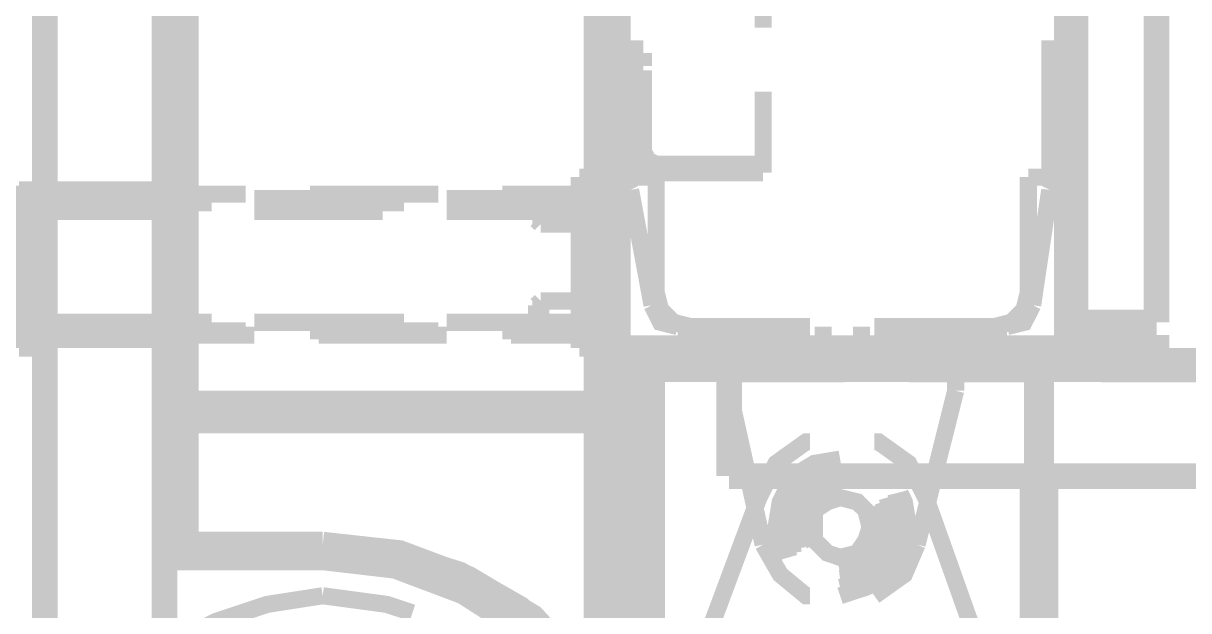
# Model space of a CAD drawing. Extents: x 0.1 to 11.6, y 0.3 to 16.2.
# Drawn here: x 8.0183 to 8.4725, y 7.8359 to 8.065 of the extents above; entities that cross this region are included whole.
import ezdxf

# ---------------------------------------------------------------- set-up
doc = ezdxf.new("R2010")
doc.units = 0
doc.header["$MEASUREMENT"] = 0

msp = doc.modelspace()

# ---------------------------------------------------------------- linework, layer by layer
at = {"color": 0}
for points, const_width in [([(8.02669, 5.91667), (8.02669, 9.22835)], 0.01), ([(8.24164, 7.80664), (8.24164, 8.79167)], 0.01), ([(8.07335, 7.86165), (8.07335, 8.73665)], 0.01), ([(8.08165, 7.86165), (8.08165, 8.73665)], 0.01), ([(8.25, 7.93832), (8.25, 8.65831)], 0.01), ([(8.42503, 7.93832), (8.42503, 8.65831)], 0.01), ([(8.42833, 8.65001), (8.42833, 7.94835)], 0.01), ([(8.46001, 8.65001), (8.46001, 7.94835)], 0.01), ([(8.30664, 8.06332), (8.30664, 8.11333)], 0.00667), ([(8.24333, 8.05832), (8.24333, 8.00499)], 0.00667), ([(8.25499, 8.05832), (8.25499, 8.00499)], 0.00667), ([(8.25667, 8.05832), (8.25667, 8.00499)], 0.00667), ([(8.41835, 8.05832), (8.41835, 8.00499)], 0.00667), ([(8.25499, 8.05003), (8.25667, 8.05003)], 0.00667), ([(8.25999, 8.04833), (8.25999, 8.05003), (8.25667, 8.05003)], 0.00667), ([(8.25999, 8.01497), (8.25999, 8.04665)], 0.00667), ([(8.25499, 8.03999), (8.25, 8.03999)], 0.00667), ([(8.30664, 8.00667), (8.30664, 8.03836)], 0.00667), ([(8.25999, 8.01497), (8.26167, 8.01167), (8.26497, 8.00999)], 0.00667), ([(8.26497, 8.00999), (8.30501, 8.00999)], 0.00667), ([(8.30664, 8.00836), (8.30664, 8.00999), (8.30501, 8.00999)], 0.00667), ([(8.24333, 8.00499), (8.23503, 8.00499)], 0.00667), ([(8.23503, 8.00499), (8.23503, 7.93832)], 0.00667), ([(8.25, 8.00499), (8.24333, 8.00499)], 0.00667), ([(8.24501, 7.93832), (8.24501, 8.00499)], 0.00667), ([(8.25499, 8), (8.25331, 8.00331), (8.25, 8.00499)], 0.00667), ([(8.25, 8.00499), (8.25168, 8.00499)], 0.00667), ([(8.25667, 8.00499), (8.25, 8.00499)], 0.00667), ([(8.25499, 8.00499), (8.25, 8.00499)], 0.00667), ([(8.25499, 8), (8.25331, 8.00331), (8.25, 8.00499)], 0.00667), ([(8.30664, 8.00667), (8.25499, 8.00667)], 0.00667), ([(8.26497, 8.00499), (8.25667, 8.00499)], 0.00667), ([(8.26497, 8.00499), (8.26497, 7.96001)], 0.00667), ([(8.41835, 8.00499), (8.41, 8.00499)], 0.00667), ([(8.41, 8.00499), (8.41, 7.96001)], 0.00667), ([(8.42333, 8.00499), (8.41997, 8.00331), (8.41835, 8)], 0.00667), ([(8.42503, 8.00499), (8.41835, 8.00499)], 0.00667), ([(8.42333, 8.00499), (8.41997, 8.00331), (8.41835, 8)], 0.00667), ([(8.42333, 8.00499), (8.42503, 8.00499)], 0.00667), ([(8.02333, 8), (8.01665, 8)], 0.00667), ([(8.01665, 8), (8.01665, 7.93832)], 0.00667), ([(8.02333, 8), (8.02333, 7.93832)], 0.00667), ([(8.07335, 7.99832), (8.02669, 7.99832)], 0.01), ([(8.25, 8), (8.24333, 8)], 0.00667), ([(8.24333, 8), (8.24333, 7.93832)], 0.00667), ([(8.25499, 8), (8.26335, 7.95503)], 0.00667), ([(8.41168, 7.95503), (8.41835, 8)], 0.00667), ([(8.02669, 7.99832), (7.97168, 7.99832)], 0.00667), ([(8.08165, 7.99669), (8.02333, 7.99669)], 0.00667), ([(8.09169, 7.99501), (8.04167, 7.99501)], 0.00667), ([(8.10499, 7.99832), (8.07335, 7.99832)], 0.00667), ([(8.15831, 7.99669), (8.10835, 7.99669)], 0.00667), ([(8.16667, 7.99501), (8.11664, 7.99501)], 0.00667), ([(8.18001, 7.99832), (8.12999, 7.99832)], 0.00667), ([(8.24333, 7.99669), (8.18332, 7.99669)], 0.00667), ([(8.23503, 7.99501), (8.19168, 7.99501)], 0.00667), ([(8.23503, 7.99832), (8.20503, 7.99832)], 0.00667), ([(8.22, 7.99669), (8.21832, 7.99501)], 0.00667), ([(8.22, 7.99669), (8.21832, 7.99501)], 0.00667), ([(8.21832, 7.98833), (8.21832, 7.99501)], 0.00667), ([(8.22, 7.99669), (8.22, 7.98665)], 0.00667), ([(8.24501, 7.99669), (8.22, 7.99669)], 0.00667), ([(8.24501, 7.99669), (8.22, 7.99669)], 0.00667), ([(8.24501, 7.99669), (8.23503, 7.99669)], 0.00667), ([(8.01665, 7.99164), (7.97168, 7.99164)], 0.00667), ([(8.08165, 7.99164), (8.02333, 7.99164)], 0.00667), ([(8.15831, 7.99164), (8.10835, 7.99164)], 0.00667), ([(8.24333, 7.99164), (8.18332, 7.99164)], 0.00667), ([(8.21832, 7.98833), (8.22, 7.98665)], 0.00667), ([(8.21832, 7.98833), (8.22, 7.98665)], 0.00667), ([(8.22, 7.98665), (8.24501, 7.98665)], 0.00667), ([(8.22, 7.98665), (8.24501, 7.98665)], 0.00667), ([(8.24501, 7.98665), (8.23503, 7.98665)], 0.00667), ([(8.42503, 7.97331), (8.42833, 7.97331)], 0.01), ([(8.42503, 7.93832), (8.42503, 7.97331)], 0.01), ([(8.42833, 7.97331), (8.42833, 7.94667)], 0.01), ([(8.26497, 7.96001), (8.26665, 7.95335), (8.27165, 7.94835), (8.27832, 7.94667)], 0.00667), ([(8.39665, 7.94667), (8.40332, 7.94835), (8.40831, 7.95335), (8.41, 7.96001)], 0.00667), ([(8.22, 7.95665), (8.21832, 7.95503)], 0.00667), ([(8.22, 7.95665), (8.21832, 7.95503)], 0.00667), ([(8.21832, 7.94997), (8.21832, 7.95503)], 0.00667), ([(8.22, 7.95665), (8.22, 7.94835)], 0.00667), ([(8.24501, 7.95665), (8.22, 7.95665)], 0.00667), ([(8.24501, 7.95665), (8.22, 7.95665)], 0.00667), ([(8.24501, 7.95665), (8.23503, 7.95665)], 0.00667), ([(8.26335, 7.95503), (8.26665, 7.94835), (8.27333, 7.94667)], 0.00667), ([(8.26335, 7.95503), (8.26665, 7.94835), (8.27333, 7.94667)], 0.00667), ([(8.40169, 7.94667), (8.40831, 7.94835), (8.41168, 7.95503)], 0.00667), ([(8.40169, 7.94667), (8.40831, 7.94835), (8.41168, 7.95503)], 0.00667), ([(8.21832, 7.94997), (8.22, 7.94835)], 0.00667), ([(8.21832, 7.94997), (8.22, 7.94835)], 0.00667), ([(8.46001, 7.94835), (8.42833, 7.94835)], 0.01), ([(7.97168, 7.94835), (8.01665, 7.94835)], 0.00667), ([(8.02669, 7.94499), (7.97168, 7.94499)], 0.00667), ([(8.02333, 7.94835), (8.08165, 7.94835)], 0.00667), ([(8.07335, 7.94499), (8.02669, 7.94499)], 0.01), ([(8.02669, 7.94336), (8.07335, 7.94336)], 0.01), ([(8.09169, 7.94835), (8.04167, 7.94835)], 0.00667), ([(8.10499, 7.94499), (8.07335, 7.94499)], 0.00667), ([(8.10835, 7.94835), (8.15831, 7.94835)], 0.00667), ([(8.16667, 7.94835), (8.11664, 7.94835)], 0.00667), ([(8.18001, 7.94499), (8.12999, 7.94499)], 0.00667), ([(8.18332, 7.94835), (8.24333, 7.94835)], 0.00667), ([(8.23503, 7.94835), (8.19168, 7.94835)], 0.00667), ([(8.23503, 7.94499), (8.20503, 7.94499)], 0.00667), ([(8.22, 7.94835), (8.24501, 7.94835)], 0.00667), ([(8.22, 7.94835), (8.24501, 7.94835)], 0.00667), ([(8.24501, 7.94667), (8.23503, 7.94667)], 0.00667), ([(8.27333, 7.94667), (8.32497, 7.94667)], 0.00667), ([(8.27832, 7.94667), (8.27832, 7.93832)], 0.00667), ([(8.28331, 7.94667), (8.28331, 7.93832)], 0.00667), ([(8.29167, 7.93832), (8.29167, 7.94667)], 0.00667), ([(8.30165, 7.94667), (8.30165, 7.93832)], 0.00667), ([(8.31168, 7.93832), (8.31168, 7.94667)], 0.00667), ([(8.33003, 7.93832), (8.33003, 7.94667)], 0.00667), ([(8.345, 7.94667), (8.345, 7.93832)], 0.00667), ([(8.34999, 7.94667), (8.40169, 7.94667)], 0.00667), ([(8.36333, 7.94667), (8.36333, 7.93832)], 0.00667), ([(8.37332, 7.93832), (8.37332, 7.94667)], 0.00667), ([(8.38336, 7.94667), (8.38336, 7.93832)], 0.00667), ([(8.39165, 7.93832), (8.39165, 7.94667)], 0.00667), ([(8.39665, 7.93832), (8.39665, 7.94667)], 0.00667), ([(8.42833, 7.94667), (8.43001, 7.94336), (8.43332, 7.94336)], 0.01), ([(8.43332, 7.94336), (8.46001, 7.94336)], 0.01), ([(8.46001, 7.94336), (8.46001, 7.93832)], 0.01), ([(8.02333, 7.94336), (8.02669, 7.94336)], 0.00667), ([(8.07335, 7.94336), (8.10835, 7.94336)], 0.00667), ([(8.13336, 7.94336), (8.18332, 7.94336)], 0.00667), ([(8.20833, 7.94336), (8.24333, 7.94336)], 0.00667), ([(8.46001, 7.94336), (8.46001, 7.93832)], 0.00667), ([(8.02333, 7.93832), (8.01665, 7.93832)], 0.00667), ([(8.24501, 7.93832), (8.23503, 7.93832)], 0.00667), ([(8.24501, 7.93832), (8.25, 7.93832)], 0.00667), ([(8.42503, 7.93832), (8.25, 7.93832)], 0.01), ([(8.25, 7.79665), (8.25, 7.93832)], 0.01), ([(8.25836, 7.93832), (8.25836, 7.93001)], 0.01), ([(8.26833, 7.93832), (8.26833, 7.93001)], 0.00667), ([(8.285, 7.93001), (8.285, 7.93832)], 0.00667), ([(8.29335, 7.93001), (8.29335, 7.93832)], 0.01), ([(8.29833, 7.93832), (8.29833, 7.93001)], 0.00667), ([(8.30003, 7.93001), (8.30003, 7.93832)], 0.00667), ([(8.30165, 7.93832), (8.30165, 7.93001)], 0.00667), ([(8.31168, 7.93001), (8.31168, 7.93832)], 0.00667), ([(8.315, 7.93001), (8.315, 7.93832)], 0.00667), ([(8.36003, 7.93832), (8.36003, 7.93001)], 0.00667), ([(8.36333, 7.93832), (8.36333, 7.93001)], 0.00667), ([(8.37332, 7.93001), (8.37332, 7.93832)], 0.00667), ([(8.37332, 7.93832), (8.37332, 7.93001)], 0.00667), ([(8.37668, 7.93001), (8.37668, 7.93832)], 0.00667), ([(8.38167, 7.93001), (8.38167, 7.93832)], 0.01), ([(8.38997, 7.93001), (8.38997, 7.93832)], 0.00667), ([(8.405, 7.93001), (8.405, 7.93832)], 0.00667), ([(8.41667, 7.93832), (8.41667, 7.93001)], 0.01), ([(8.46001, 7.93832), (8.42503, 7.93832)], 0.01), ([(8.25836, 7.77333), (8.25836, 7.93001)], 0.01), ([(8.25836, 7.93001), (8.29335, 7.93001)], 0.01), ([(8.26335, 7.75331), (8.26335, 7.93001)], 0.01), ([(8.38167, 7.93001), (8.29335, 7.93001)], 0.01), ([(8.29335, 7.93001), (8.29335, 7.88835)], 0.01), ([(9.24164, 7.93001), (8.38167, 7.93001)], 0.01), ([(8.38167, 7.93001), (8.41667, 7.93001)], 0.01), ([(8.45167, 7.93001), (8.45167, 7.93332)], 0.01), ([(8.54833, 7.93332), (8.45167, 7.93332)], 0.01), ([(8.54833, 7.93001), (8.45167, 7.93001)], 0.01), ([(8.33832, 7.92833), (8.29335, 7.92833)], 0.00667), ([(8.41336, 7.92833), (8.36333, 7.92833)], 0.00667), ([(8.38167, 7.93001), (8.38167, 7.92165)], 0.00667), ([(8.41168, 7.88835), (8.41168, 7.93001)], 0.00667), ([(8.41667, 7.88835), (8.41667, 7.93001)], 0.00667), ([(8.49001, 7.92833), (8.43832, 7.92833)], 0.00667), ([(8.08333, 7.91), (8.08333, 7.91667)], 0.01), ([(8.24001, 7.91667), (8.08333, 7.91667)], 0.01), ([(8.24001, 7.91), (8.24001, 7.91667)], 0.01), ([(8.30664, 7.86165), (8.29335, 7.92165)], 0.00667), ([(8.38167, 7.92165), (8.36664, 7.86165)], 0.00667), ([(8.09169, 7.91), (8.09169, 7.91667)], 0.00667), ([(8.23167, 7.91667), (8.23167, 7.91)], 0.00667), ([(8.24001, 7.91), (8.08333, 7.91)], 0.01), ([(8.32497, 7.90169), (8.32335, 7.90169), (8.31168, 7.89333), (8.30501, 7.87999)], 0.00667), ([(8.37001, 7.87999), (8.36333, 7.89333), (8.35167, 7.90169), (8.34999, 7.90169)], 0.00667), ([(8.33664, 7.89501), (8.32667, 7.89333), (8.31836, 7.88835), (8.31332, 7.87831), (8.31168, 7.86833), (8.31332, 7.85835), (8.315, 7.85667)], 0.00667), ([(8.33664, 7.89333), (8.32497, 7.88997), (8.31668, 7.88167), (8.31332, 7.86833), (8.31668, 7.85667)], 0.00667), ([(8.29335, 7.88835), (9.24164, 7.88835)], 0.01), ([(8.29335, 7.88997), (8.33832, 7.88997)], 0.00667), ([(8.33664, 7.88997), (8.32667, 7.88667), (8.31836, 7.87999), (8.31668, 7.86833), (8.31836, 7.85835)], 0.00667), ([(8.33664, 7.88835), (8.32835, 7.88499), (8.31999, 7.87831), (8.31836, 7.86833), (8.31999, 7.86003)], 0.00667), ([(8.36333, 7.88997), (8.41336, 7.88997)], 0.00667), ([(8.41168, 7.62332), (8.41168, 7.88835)], 0.01), ([(8.41667, 7.62332), (8.41667, 7.88835)], 0.01), ([(8.43832, 7.88997), (8.49001, 7.88997)], 0.00667), ([(8.33664, 7.88167), (8.33003, 7.87999), (8.32667, 7.875), (8.32335, 7.86833), (8.32667, 7.86165)], 0.00667), ([(8.33664, 7.88336), (8.33003, 7.88167), (8.32497, 7.87668), (8.32335, 7.86833), (8.32497, 7.86165)], 0.00667), ([(8.33664, 7.845), (8.34999, 7.84831), (8.35835, 7.85667), (8.36165, 7.86833), (8.35835, 7.88167)], 0.00667), ([(8.33664, 7.84169), (8.34668, 7.845), (8.35667, 7.84999), (8.36165, 7.85835), (8.36333, 7.86833), (8.36165, 7.87831), (8.36003, 7.88167)], 0.00667), ([(8.28331, 7.82167), (8.30501, 7.87999)], 0.00667), ([(8.33664, 7.84831), (8.34831, 7.84999), (8.35499, 7.85835), (8.35835, 7.86833), (8.35499, 7.87999)], 0.00667), ([(8.33664, 7.84999), (8.34668, 7.85167), (8.35335, 7.86003), (8.35667, 7.86833), (8.35335, 7.87831)], 0.00667), ([(8.37001, 7.87999), (8.38835, 7.82835)], 0.00667), ([(8.33664, 7.85499), (8.345, 7.85667), (8.34999, 7.86165), (8.35167, 7.86833), (8.34999, 7.87668)], 0.00667), ([(8.33664, 7.85499), (8.34332, 7.85667), (8.34831, 7.86165), (8.34999, 7.86833), (8.34831, 7.875)], 0.00667), ([(8.07335, 7.86165), (8.13499, 7.86165)], 0.01), ([(8.07335, 7.86165), (8.07335, 7.85667)], 0.01), ([(8.23167, 7.81836), (8.21164, 7.83664), (8.18832, 7.84999), (8.16168, 7.85835), (8.13499, 7.86165)], 0.01), ([(8.13499, 7.60167), (8.16499, 7.60499), (8.19168, 7.61501), (8.21669, 7.62999), (8.23665, 7.65001), (8.25331, 7.67503), (8.26167, 7.70167), (8.26497, 7.73167), (8.26167, 7.75999), (8.25331, 7.78836), (8.23665, 7.81168), (8.21669, 7.83333), (8.19168, 7.84831), (8.16499, 7.85835), (8.13499, 7.86165)], 0.01), ([(8.30664, 7.86165), (8.31332, 7.84999), (8.32335, 7.84169), (8.32497, 7.84169)], 0.00667), ([(8.34999, 7.84169), (8.36165, 7.84999), (8.36664, 7.86165)], 0.00667), ([(8.07335, 7.76167), (8.07335, 7.85667)], 0.01), ([(8.07335, 7.85667), (8.13499, 7.85667)], 0.01), ([(8.13499, 7.60667), (8.16336, 7.61003), (8.19, 7.61833), (8.21332, 7.63336), (8.23335, 7.65332), (8.24832, 7.67665), (8.25667, 7.70335), (8.25999, 7.73167), (8.25667, 7.75836), (8.24832, 7.785), (8.23335, 7.80832), (8.21332, 7.82835), (8.19, 7.84332), (8.16336, 7.85335), (8.13499, 7.85667)], 0.01), ([(8.13499, 7.84169), (8.11333, 7.83832), (8.09332, 7.83165), (8.07335, 7.82167)], 0.00667), ([(8.16997, 7.83501), (8.16, 7.83832), (8.13499, 7.84169)], 0.00667)]:
    msp.add_lwpolyline(points, dxfattribs=dict(at, const_width=const_width))
at = {"color": 0, "const_width": 0.00667}
msp.add_lwpolyline([(8.33664, 7.85667), (8.34332, 7.85835), (8.34668, 7.86333), (8.34831, 7.86833), (8.34668, 7.875), (8.34332, 7.87831), (8.33664, 7.87999), (8.33165, 7.87831), (8.32667, 7.875), (8.32667, 7.86833), (8.32667, 7.86333), (8.33165, 7.85835), (8.33664, 7.85667)], close=True, dxfattribs=at)

doc.saveas('drawing.dxf')
